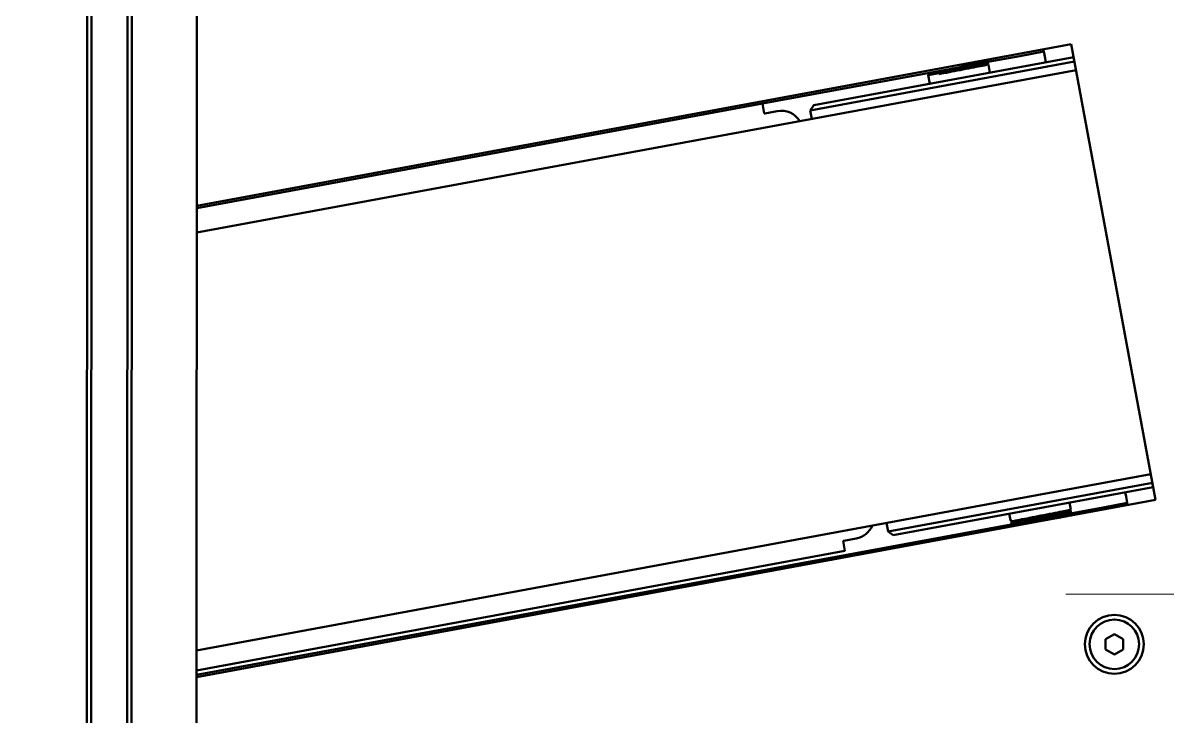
# Model space of a CAD drawing. Header units: millimetres. Extents: x 845401 to 948039, y 511594 to 550263.
# Drawn here: x 912824.5 to 913086.3, y 537107.3 to 537265.8 of the extents above; entities that cross this region are included whole.
import ezdxf

# ---------------------------------------------------------------- set-up
doc = ezdxf.new("R2010")
doc.units = ezdxf.units.MM
doc.layers.add('00', color=7, linetype='Continuous')
doc.layers.add('A-剖-0.10mm.......SECT-L01', color=255, linetype='Continuous', lineweight=18)
doc.layers.add('可见 (ISO)', color=7, linetype='Continuous', lineweight=50)

# ---------------------------------------------------------------- blocks, each defined once
blk = doc.blocks.new('单件分离新结构核图')
at = {"layer": '可见 (ISO)'}
for p, q in [((4619101.27, 893985.08), (4619101.27, 896285.08)), ((4619102.27, 893985.08), (4619102.27, 896285.08)), ((4619110.47, 893985.08), (4619110.47, 896285.08)), ((4619111.47, 893985.08), (4619111.47, 896285.08)), ((4619126.37, 893985.08), (4619126.37, 896285.08)), ((4619126.37, 895877.47), (4619326.45, 895914.55)), ((4619320.17, 895912.85), (4619314.66, 895911.83)), ((4619320.17, 895912.85), (4619320.07, 895913.37)), ((4619320.44, 895911.38), (4619320.17, 895912.85)), ((4619326.45, 895914.55), (4619345.77, 895810.33)), ((4619266.73, 895899.39), (4619327.19, 895910.6)), ((4619327.01, 895911.58), (4619267.53, 895900.56)), ((4619301.45, 895909.38), (4619301.35, 895909.9)), ((4619307.12, 895910.97), (4619307.13, 895910.91)), ((4619307.31, 895910.79), (4619307.17, 895910.68)), ((4619307.17, 895910.68), (4619307.19, 895910.6)), ((4619307.37, 895910.48), (4619307.23, 895910.37)), ((4619307.23, 895910.37), (4619307.25, 895910.29)), ((4619307.42, 895910.17), (4619307.29, 895910.05)), ((4619307.29, 895910.05), (4619307.3, 895909.98)), ((4619307.3, 895909.98), (4619307.49, 895909.91)), ((4619307.32, 895910.81), (4619307.32, 895910.85)), ((4619314.66, 895911.83), (4619307.37, 895910.48)), ((4619307.38, 895910.49), (4619307.38, 895910.53)), ((4619307.44, 895910.18), (4619307.43, 895910.22)), ((4619307.49, 895909.91), (4619307.84, 895908.03)), ((4619320.44, 895911.38), (4619320.62, 895910.4)), ((4619296.53, 895908.47), (4619255.76, 895900.92)), ((4619293.65, 895907.79), (4619293.64, 895907.83)), ((4619293.83, 895907.72), (4619293.67, 895907.78)), ((4619293.71, 895907.44), (4619293.7, 895907.51)), ((4619293.71, 895907.44), (4619296.16, 895907.9)), ((4619293.71, 895907.44), (4619294.08, 895905.48)), ((4619293.79, 895907.96), (4619293.79, 895907.97)), ((4619293.79, 895907.97), (4619293.79, 895907.96)), ((4619293.81, 895907.61), (4619293.85, 895907.65)), ((4619293.83, 895907.72), (4619293.85, 895907.64)), ((4619293.85, 895907.65), (4619293.84, 895907.72)), ((4619296.24, 895907.91), (4619296.16, 895907.9)), ((4619296.16, 895907.9), (4619296.19, 895907.7)), ((4619296.19, 895907.7), (4619296.28, 895907.82)), ((4619297.09, 895908.07), (4619296.22, 895907.91)), ((4619296.27, 895907.89), (4619296.24, 895907.91)), ((4619296.28, 895907.82), (4619296.27, 895907.89)), ((4619301.45, 895909.38), (4619296.53, 895908.47)), ((4619297.03, 895908.37), (4619297.05, 895908.29)), ((4619297.18, 895908.54), (4619297.18, 895908.5)), ((4619297.23, 895908.23), (4619297.24, 895908.19)), ((4619327.55, 895908.63), (4619301.5, 895903.8)), ((4619126.37, 895871.34), (4619301.5, 895903.8)), ((4619126.37, 895876.94), (4619255.76, 895900.92)), ((4619244.66, 895899.39), (4619244.75, 895898.88)), ((4619255.76, 895900.92), (4619256.18, 895898.66)), ((4619256.3, 895898.68), (4619259.19, 895899.21)), ((4619267.53, 895900.56), (4619266.73, 895899.39)), ((4619266.73, 895899.39), (4619267.09, 895897.42)), ((4619238.26, 895897.67), (4619238.17, 895898.19)), ((4619256.3, 895898.68), (4619256.18, 895898.66)), ((4619318.64, 895811.38), (4619344.68, 895816.2)), ((4619345.05, 895814.24), (4619284.59, 895803.03)), ((4619285.75, 895802.23), (4619345.23, 895813.25)), ((4619318.64, 895811.38), (4619126.37, 895775.74)), ((4619345.77, 895810.33), (4619126.37, 895769.66)), ((4619338.85, 895812.07), (4619339.03, 895811.09)), ((4619339.03, 895811.09), (4619339.3, 895809.61)), ((4619326.06, 895809.7), (4619326.37, 895808.04)), ((4619326.37, 895808.04), (4619326.22, 895807.91)), ((4619326.24, 895807.83), (4619326.22, 895807.91)), ((4619326.24, 895807.83), (4619326.42, 895807.77)), ((4619326.41, 895807.71), (4619326.28, 895807.6)), ((4619326.29, 895807.52), (4619326.28, 895807.6)), ((4619326.35, 895807.21), (4619333.8, 895808.59)), ((4619326.42, 895807.77), (4619326.43, 895807.74)), ((4619326.43, 895807.74), (4619326.43, 895807.73)), ((4619326.43, 895807.74), (4619326.43, 895807.74)), ((4619333.8, 895808.59), (4619339.3, 895809.61)), ((4619339.39, 895809.15), (4619339.3, 895809.61)), ((4619266.84, 895796.18), (4619315.66, 895805.23)), ((4619284.22, 895805), (4619284.59, 895803.03)), ((4619312.3, 895807.15), (4619312.58, 895805.65)), ((4619312.7, 895805.6), (4619312.58, 895805.64)), ((4619312.63, 895805.37), (4619312.72, 895805.45)), ((4619312.63, 895805.37), (4619312.64, 895805.33)), ((4619312.82, 895805.27), (4619312.64, 895805.33)), ((4619312.68, 895805.67), (4619312.73, 895805.4)), ((4619312.69, 895805.06), (4619312.69, 895805.02)), ((4619312.88, 895804.95), (4619312.71, 895805.01)), ((4619312.84, 895805.19), (4619312.82, 895805.27)), ((4619312.83, 895805.22), (4619313.79, 895805.39)), ((4619312.84, 895805.19), (4619312.83, 895805.22)), ((4619312.9, 895804.88), (4619312.88, 895804.96)), ((4619312.9, 895804.88), (4619312.88, 895804.95)), ((4619313.79, 895805.39), (4619316.08, 895805.82)), ((4619315.66, 895805.23), (4619320.58, 895806.14)), ((4619316.08, 895805.6), (4619316.09, 895805.52)), ((4619316.23, 895805.73), (4619316.22, 895805.77)), ((4619316.29, 895805.42), (4619316.28, 895805.46)), ((4619320.67, 895805.68), (4619320.58, 895806.14)), ((4619326.47, 895807.4), (4619326.34, 895807.29)), ((4619326.35, 895807.21), (4619326.34, 895807.29)), ((4619326.53, 895807.09), (4619326.39, 895806.97)), ((4619326.41, 895806.9), (4619326.4, 895806.97)), ((4619326.48, 895807.45), (4619326.49, 895807.42)), ((4619326.54, 895807.14), (4619326.55, 895807.1)), ((4619326.59, 895806.78), (4619326.58, 895806.77)), ((4619326.6, 895806.83), (4619326.6, 895806.79)), ((4619285.75, 895802.23), (4619284.59, 895803.03)), ((4619312.75, 895804.75), (4619312.75, 895804.71)), ((4619312.78, 895804.7), (4619312.77, 895804.7)), ((4619274.3, 895800.92), (4619274.42, 895800.94)), ((4619274.3, 895800.92), (4619274.72, 895798.66)), ((4619277.3, 895801.48), (4619274.42, 895800.94)), ((4619126.37, 895771.16), (4619274.72, 895798.66)), ((4619257.4, 895794.43), (4619263.89, 895795.64)), ((4619263.89, 895795.64), (4619266.84, 895796.18)), ((4619263.89, 895795.64), (4619263.97, 895795.17)), ((4619126.37, 895770.15), (4619254.45, 895793.89)), ((4619254.45, 895793.89), (4619257.4, 895794.43)), ((4619257.48, 895793.97), (4619257.4, 895794.43)), ((4619334.37, 895778.43), (4619336.37, 895779.59)), ((4619336.37, 895779.59), (4619338.37, 895778.43)), ((4619334.37, 895776.12), (4619334.37, 895778.43)), ((4619338.37, 895778.43), (4619338.37, 895776.12)), ((4619336.37, 895774.97), (4619334.37, 895776.12)), ((4619338.37, 895776.12), (4619336.37, 895774.97))]:
    blk.add_line(p, q, dxfattribs=at)
for radius in [6.75, 5.67]:
    blk.add_circle((4619336.37, 895777.28), radius, dxfattribs=at)
for centre, major_axis, ratio, start_param, end_param in [((4619260.1, 895894.3), (-0.91, 4.92), 0.99863, 5.080657, 6.283185), ((4619316.89, 895788.57), (-3.23, 17.44), 0.5, 6.000012, 6.015054), ((4619276.39, 895806.39), (0.91, -4.92), 0.99863, 0, 0.976411)]:
    blk.add_ellipse(centre, major_axis=major_axis, ratio=ratio, start_param=start_param, end_param=end_param, dxfattribs=at)
for points, knots in [([(4619296.19, 895907.7), (4619296.87, 895907.83), (4619297.64, 895907.98), (4619299.29, 895908.3), (4619300.14, 895908.46), (4619301.87, 895908.8), (4619302.73, 895908.96), (4619304.35, 895909.28), (4619305.09, 895909.42), (4619306.3, 895909.66), (4619306.76, 895909.75), (4619307.36, 895909.87), (4619307.5, 895909.91), (4619307.49, 895909.91)], [-3.788754, -3.788754, -3.788754, -3.788754, -3.518995, -3.518995, -3.258988, -3.258988, -2.991193, -2.991193, -2.712884, -2.712884, -2.443494, -2.443494, -2.184479, -2.184479, -2.184479, -2.184479]), ([(4619307.29, 895910.05), (4619307.28, 895910.05), (4619307.14, 895910.01), (4619306.56, 895909.89), (4619306.12, 895909.81), (4619304.98, 895909.58), (4619304.28, 895909.45), (4619302.72, 895909.14), (4619301.89, 895908.98), (4619300.19, 895908.66), (4619299.35, 895908.49), (4619297.71, 895908.18), (4619296.94, 895908.03), (4619296.27, 895907.89)], [0.02692, 0.02692, 0.02692, 0.02692, 0.265642, 0.265642, 0.521602, 0.521602, 0.786962, 0.786962, 1.048502, 1.048502, 1.30615, 1.30615, 1.573684, 1.573684, 1.573684, 1.573684]), ([(4619307.38, 895910.53), (4619307.36, 895910.53), (4619307.23, 895910.49), (4619306.72, 895910.39), (4619306.37, 895910.32), (4619305.38, 895910.13), (4619304.71, 895909.99), (4619303.18, 895909.7), (4619302.34, 895909.53), (4619300.74, 895909.23), (4619300.01, 895909.09), (4619298.55, 895908.8), (4619297.84, 895908.67), (4619297.18, 895908.54)], [0, 0, 0, 0, 0.230773, 0.230773, 0.452546, 0.452546, 0.722612, 0.722612, 0.992679, 0.992679, 1.214452, 1.214452, 1.445224, 1.445224, 1.445224, 1.445224]), ([(4619307.38, 895910.49), (4619307.36, 895910.48), (4619307.02, 895910.41), (4619306.47, 895910.3), (4619305.77, 895910.16), (4619304.6, 895909.93), (4619303.23, 895909.66), (4619302.35, 895909.5), (4619301.41, 895909.31), (4619300.52, 895909.14), (4619299.41, 895908.93), (4619298.22, 895908.7), (4619297.18, 895908.5)], [0.966826844, 0.966826844, 0.966826844, 0.966826844, 0.968795661, 0.968795661, 0.968795661, 0.971280961, 0.971280961, 0.971280961, 0.972866231, 0.972866231, 0.972866231, 0.974835049, 0.974835049, 0.974835049, 0.974835049]), ([(4619307.43, 895910.22), (4619307.42, 895910.21), (4619307.28, 895910.18), (4619306.78, 895910.08), (4619306.43, 895910.01), (4619305.44, 895909.81), (4619304.77, 895909.68), (4619303.24, 895909.38), (4619302.39, 895909.22), (4619300.8, 895908.91), (4619300.07, 895908.77), (4619298.61, 895908.49), (4619297.89, 895908.35), (4619297.23, 895908.23)], [0.000001, 0.000001, 0.000001, 0.000001, 0.230773, 0.230773, 0.452547, 0.452547, 0.722613, 0.722613, 0.99268, 0.99268, 1.214453, 1.214453, 1.445225, 1.445225, 1.445225, 1.445225]), ([(4619307.32, 895910.85), (4619307.31, 895910.84), (4619307.17, 895910.81), (4619306.67, 895910.7), (4619306.31, 895910.63), (4619305.32, 895910.44), (4619304.65, 895910.31), (4619303.12, 895910.01), (4619302.28, 895909.85), (4619301.4, 895909.68), (4619301.4, 895909.68), (4619301.39, 895909.67)], [0.000001, 0.000001, 0.000001, 0.000001, 0.2307732, 0.2307732, 0.4525467, 0.4525467, 0.7226132, 0.7226132, 0.9926796, 0.9926796, 0.9938101, 0.9938101, 0.9938101, 0.9938101]), ([(4619307.32, 895910.81), (4619307.31, 895910.79), (4619306.96, 895910.72), (4619306.41, 895910.61), (4619305.71, 895910.47), (4619304.54, 895910.24), (4619303.17, 895909.98), (4619302.6, 895909.87), (4619302, 895909.75), (4619301.4, 895909.64)], [0.942403424, 0.942403424, 0.942403424, 0.942403424, 0.944372241, 0.944372241, 0.944372241, 0.946857541, 0.946857541, 0.946857541, 0.947892904, 0.947892904, 0.947892904, 0.947892904]), ([(4619307.32, 895910.85), (4619307.29, 895910.86), (4619307.25, 895910.87), (4619307.19, 895910.89), (4619307.16, 895910.9), (4619307.13, 895910.91)], [-0.03607492, -0.03607492, -0.03607492, -0.03607492, -0.01803798, -0.01803798, -0.00047941, -0.00047941, -0.00047941, -0.00047941]), ([(4619307.38, 895910.53), (4619307.34, 895910.55), (4619307.31, 895910.56), (4619307.25, 895910.58), (4619307.22, 895910.59), (4619307.19, 895910.6)], [-0.03607493, -0.03607493, -0.03607493, -0.03607493, -0.01803798, -0.01803798, -0.00047941, -0.00047941, -0.00047941, -0.00047941]), ([(4619307.43, 895910.22), (4619307.4, 895910.23), (4619307.37, 895910.25), (4619307.31, 895910.27), (4619307.28, 895910.28), (4619307.25, 895910.29)], [-0.03607492, -0.03607492, -0.03607492, -0.03607492, -0.01803798, -0.01803798, -0.00047941, -0.00047941, -0.00047941, -0.00047941]), ([(4619293.64, 895907.83), (4619293.67, 895907.85), (4619293.69, 895907.87), (4619293.74, 895907.92), (4619293.77, 895907.94), (4619293.79, 895907.96)], [-0.03607493, -0.03607493, -0.03607493, -0.03607493, -0.01803798, -0.01803798, -0.000001, -0.000001, -0.000001, -0.000001]), ([(4619293.84, 895907.72), (4619293.8, 895907.73), (4619293.77, 895907.74), (4619293.71, 895907.77), (4619293.68, 895907.78), (4619293.65, 895907.79)], [-0.03594807, -0.03594807, -0.03594807, -0.03594807, -0.01797394, -0.01797394, 0, 0, 0, 0]), ([(4619293.7, 895907.51), (4619293.72, 895907.54), (4619293.75, 895907.56), (4619293.8, 895907.6), (4619293.82, 895907.62), (4619293.85, 895907.65)], [-0.03607493, -0.03607493, -0.03607493, -0.03607493, -0.01803798, -0.01803798, -0.000001, -0.000001, -0.000001, -0.000001]), ([(4619297.18, 895908.5), (4619297.16, 895908.48), (4619297.13, 895908.45), (4619297.08, 895908.41), (4619297.06, 895908.39), (4619297.03, 895908.37)], [-0.03607394, -0.03607394, -0.03607394, -0.03607394, -0.01803698, -0.01803698, 0, 0, 0, 0]), ([(4619297.05, 895908.29), (4619297.08, 895908.28), (4619297.11, 895908.27), (4619297.17, 895908.25), (4619297.2, 895908.24), (4619297.23, 895908.23)], [-0.03594725, -0.03594725, -0.03594725, -0.03594725, -0.01797361, -0.01797361, 0, 0, 0, 0]), ([(4619297.07, 895908.57), (4619297.07, 895908.57), (4619297.08, 895908.57), (4619297.11, 895908.56), (4619297.14, 895908.55), (4619297.18, 895908.54)], [-0.02011742, -0.02011742, -0.02011742, -0.02011742, -0.01797361, -0.01797361, 0, 0, 0, 0]), ([(4619297.24, 895908.19), (4619297.22, 895908.17), (4619297.2, 895908.15), (4619297.15, 895908.11), (4619297.13, 895908.09), (4619297.11, 895908.07)], [-0.03101521, -0.03101521, -0.03101521, -0.03101521, -0.01550818, -0.01550818, -0.000001, -0.000001, -0.000001, -0.000001]), ([(4619312.64, 895805.33), (4619312.63, 895805.34), (4619312.74, 895805.36), (4619313.25, 895805.47), (4619313.68, 895805.56), (4619314.83, 895805.78), (4619315.55, 895805.92), (4619317.15, 895806.23), (4619318, 895806.4), (4619319.77, 895806.74), (4619320.68, 895806.91), (4619322.4, 895807.25), (4619323.2, 895807.4), (4619324.56, 895807.67), (4619325.12, 895807.78), (4619325.97, 895807.95), (4619326.24, 895808), (4619326.36, 895808.03), (4619326.37, 895808.04), (4619326.37, 895808.04)], [-4.545679, -4.545679, -4.545679, -4.545679, -4.313288, -4.313288, -4.045708, -4.045708, -3.766246, -3.766246, -3.49745, -3.49745, -3.222585, -3.222585, -2.946603, -2.946603, -2.680737, -2.680737, -2.402751, -2.402751, -2.330392, -2.330392, -2.330392, -2.330392]), ([(4619313.79, 895805.39), (4619314.5, 895805.53), (4619315.67, 895805.76), (4619317.02, 895806.03), (4619317.84, 895806.18), (4619318.71, 895806.35), (4619319.54, 895806.51), (4619320.91, 895806.78), (4619322.4, 895807.06), (4619323.57, 895807.29), (4619324.31, 895807.44), (4619324.91, 895807.56), (4619325.34, 895807.64), (4619325.9, 895807.75), (4619326.23, 895807.82), (4619326.23, 895807.83)], [0.97567857, 0.97567857, 0.97567857, 0.97567857, 0.97817177, 0.97817177, 0.97817177, 0.9796748, 0.9796748, 0.9796748, 0.98217219, 0.98217219, 0.98217219, 0.98373984, 0.98373984, 0.98373984, 0.98577236, 0.98577236, 0.98577236, 0.98577236]), ([(4619326.42, 895807.77), (4619326.43, 895807.77), (4619326.4, 895807.76), (4619326.18, 895807.71), (4619325.88, 895807.64), (4619324.95, 895807.46), (4619324.33, 895807.34), (4619322.87, 895807.05), (4619322.05, 895806.9), (4619320.37, 895806.57), (4619319.52, 895806.41), (4619317.82, 895806.08), (4619316.98, 895805.92), (4619316.22, 895805.77)], [-1.467462, -1.467462, -1.467462, -1.467462, -1.339901, -1.339901, -1.074026, -1.074026, -0.796048, -0.796048, -0.523267, -0.523267, -0.265917, -0.265917, -0.000001, -0.000001, -0.000001, -0.000001]), ([(4619312.69, 895805.06), (4619312.71, 895805.08), (4619312.74, 895805.1), (4619312.79, 895805.15), (4619312.81, 895805.17), (4619312.84, 895805.19)], [-0.03607393, -0.03607393, -0.03607393, -0.03607393, -0.01803698, -0.01803698, 0, 0, 0, 0]), ([(4619312.88, 895804.96), (4619312.85, 895804.97), (4619312.82, 895804.98), (4619312.76, 895805), (4619312.73, 895805.01), (4619312.69, 895805.02)], [-0.03594725, -0.03594725, -0.03594725, -0.03594725, -0.01797361, -0.01797361, 0, 0, 0, 0]), ([(4619316.23, 895805.73), (4619316.21, 895805.71), (4619316.18, 895805.69), (4619316.13, 895805.64), (4619316.1, 895805.62), (4619316.08, 895805.6)], [-0.03607393, -0.03607393, -0.03607393, -0.03607393, -0.01803698, -0.01803698, 0, 0, 0, 0]), ([(4619316.09, 895805.52), (4619316.12, 895805.51), (4619316.16, 895805.5), (4619316.22, 895805.48), (4619316.25, 895805.47), (4619316.28, 895805.46)], [-0.03594725, -0.03594725, -0.03594725, -0.03594725, -0.01797361, -0.01797361, 0, 0, 0, 0]), ([(4619316.29, 895805.42), (4619316.26, 895805.4), (4619316.24, 895805.37), (4619316.2, 895805.34), (4619316.19, 895805.34), (4619316.18, 895805.33)], [-0.03607393, -0.03607393, -0.03607393, -0.03607393, -0.01803698, -0.01803698, -0.01139413, -0.01139413, -0.01139413, -0.01139413]), ([(4619326.48, 895807.45), (4619326.45, 895807.47), (4619326.42, 895807.48), (4619326.36, 895807.5), (4619326.32, 895807.51), (4619326.29, 895807.52)], [-0.03607393, -0.03607393, -0.03607393, -0.03607393, -0.01803698, -0.01803698, -0.00047842, -0.00047842, -0.00047842, -0.00047842]), ([(4619326.54, 895807.14), (4619326.51, 895807.15), (4619326.48, 895807.17), (4619326.41, 895807.19), (4619326.38, 895807.2), (4619326.35, 895807.21)], [-0.03607393, -0.03607393, -0.03607393, -0.03607393, -0.01803698, -0.01803698, -0.00047842, -0.00047842, -0.00047842, -0.00047842]), ([(4619326.6, 895806.83), (4619326.56, 895806.84), (4619326.53, 895806.85), (4619326.47, 895806.88), (4619326.44, 895806.89), (4619326.41, 895806.9)], [-0.03607393, -0.03607393, -0.03607393, -0.03607393, -0.01803698, -0.01803698, -0.00047842, -0.00047842, -0.00047842, -0.00047842]), ([(4619312.75, 895804.75), (4619312.77, 895804.77), (4619312.8, 895804.79), (4619312.85, 895804.84), (4619312.87, 895804.86), (4619312.9, 895804.88)], [-0.03607393, -0.03607393, -0.03607393, -0.03607393, -0.01803698, -0.01803698, 0, 0, 0, 0])]:
    blk.add_open_spline(points, degree=3, knots=knots, dxfattribs=at)
for points, weights, knots in [([(4619307.3, 895909.98), (4619307.31, 895909.96), (4619306.41, 895909.78), (4619304.48, 895909.4), (4619300.61, 895908.65), (4619298.15, 895908.18), (4619296.28, 895907.82)], [0.933012701892, 0.933012701892, 1, 0.866025403784, 1, 0.910794348249, 0.94038208762], [0.991183796, 0.991183796, 0.991183796, 0.993219081, 0.993219081, 0.997289651, 0.997289651, 1, 1, 1]), ([(4619307.23, 895910.37), (4619307.21, 895910.35), (4619306.34, 895910.17), (4619304.4, 895909.79), (4619300.53, 895909.04), (4619298.64, 895908.68), (4619297.03, 895908.37)], [0.933054717492, 0.934690352491, 1, 0.866025403784, 1, 0.929766624189, 0.933170000675], [0.966811349, 0.966811349, 0.966811349, 0.968795661, 0.968795661, 0.972866231, 0.972866231, 0.975000142, 0.975000142, 0.975000142]), ([(4619307.25, 895910.29), (4619307.25, 895910.28), (4619306.35, 895910.1), (4619304.42, 895909.71), (4619300.55, 895908.97), (4619298.66, 895908.6), (4619297.05, 895908.29)], [0.933012701892, 0.933012701892, 1, 0.866025403784, 1, 0.929766625411, 0.933170000557], [0.966760376, 0.966760376, 0.966760376, 0.968795661, 0.968795661, 0.972866231, 0.972866231, 0.975000142, 0.975000142, 0.975000142]), ([(4619307.44, 895910.18), (4619307.41, 895910.16), (4619306.52, 895909.99), (4619304.54, 895909.59), (4619300.57, 895908.83), (4619298.8, 895908.49), (4619297.24, 895908.19)], [0.933084145451, 0.935200351537, 1, 0.866025403784, 1, 0.935200351812, 0.933084145469], [0.991250264, 0.991250264, 0.991250264, 0.993219081, 0.993219081, 0.997289651, 0.997289651, 0.999258469, 0.999258469, 0.999258469]), ([(4619306.54, 895910.86), (4619306.4, 895910.83), (4619306.22, 895910.8), (4619304.59, 895910.47), (4619301.36, 895909.85)], [0.974864252483, 0.985961000219, 1, 0.884575964024, 0.968036021858], [0.919522272, 0.919522272, 0.919522272, 0.919948821, 0.919948821, 0.923455767, 0.923455767, 0.923455767]), ([(4619307.13, 895910.91), (4619307.13, 895910.9), (4619306.24, 895910.72), (4619304.61, 895910.4), (4619301.37, 895909.77)], [0.933012701892, 0.933012701892, 1, 0.884575964024, 0.968036021858], [0.917913536, 0.917913536, 0.917913536, 0.919948821, 0.919948821, 0.923455767, 0.923455767, 0.923455767]), ([(4619307.17, 895910.68), (4619307.15, 895910.66), (4619306.28, 895910.49), (4619304.65, 895910.16), (4619301.42, 895909.54)], [0.933054717492, 0.934690352491, 1, 0.884575964024, 0.968036021858], [0.942387929, 0.942387929, 0.942387929, 0.944372241, 0.944372241, 0.947879187, 0.947879187, 0.947879187]), ([(4619307.19, 895910.6), (4619307.19, 895910.59), (4619306.29, 895910.41), (4619304.66, 895910.08), (4619301.43, 895909.46)], [0.933012701892, 0.933012701892, 1, 0.884575964024, 0.968036021858], [0.942336956, 0.942336956, 0.942336956, 0.944372241, 0.944372241, 0.947879187, 0.947879187, 0.947879187]), ([(4619312.82, 895805.27), (4619312.82, 895805.28), (4619313.72, 895805.46), (4619315.65, 895805.85), (4619319.52, 895806.59), (4619323.39, 895807.33), (4619325.33, 895807.72), (4619326.2, 895807.89), (4619326.22, 895807.91)], [0.933012701892, 0.933012701892, 1, 0.866025403784, 1, 0.866025403784, 1, 0.934690352491, 0.933054717492], [0.97357724, 0.97357724, 0.97357724, 0.97560976, 0.97560976, 0.9796748, 0.9796748, 0.98373984, 0.98373984, 0.98572145, 0.98572145, 0.98572145]), ([(4619316.08, 895805.6), (4619317.69, 895805.91), (4619319.58, 895806.28), (4619323.45, 895807.02), (4619325.38, 895807.41), (4619326.26, 895807.58), (4619326.28, 895807.6)], [0.933170000676, 0.929766624181, 1, 0.866025403784, 1, 0.934690352491, 0.933054717492], [0.95315354, 0.95315354, 0.95315354, 0.955284553, 0.955284553, 0.959349593, 0.959349593, 0.961331211, 0.961331211, 0.961331211]), ([(4619316.23, 895805.73), (4619317.78, 895806.03), (4619319.56, 895806.37), (4619323.53, 895807.14), (4619325.51, 895807.53), (4619326.4, 895807.71), (4619326.43, 895807.73)], [0.93308414545, 0.935200351523, 1, 0.866025403784, 1, 0.935200351523, 0.93308414545], [0.95331841, 0.95331841, 0.95331841, 0.955284553, 0.955284553, 0.959349593, 0.959349593, 0.961315736, 0.961315736, 0.961315736]), ([(4619316.09, 895805.52), (4619317.7, 895805.84), (4619319.59, 895806.2), (4619323.47, 895806.94), (4619325.4, 895807.33), (4619326.3, 895807.51), (4619326.29, 895807.52)], [0.933170000676, 0.929766624181, 1, 0.866025403784, 1, 0.933012701892, 0.933012701892], [0.95315354, 0.95315354, 0.95315354, 0.955284553, 0.955284553, 0.959349593, 0.959349593, 0.961382114, 0.961382114, 0.961382114]), ([(4619316.28, 895805.46), (4619317.83, 895805.76), (4619319.61, 895806.1), (4619323.58, 895806.86), (4619325.56, 895807.26), (4619326.45, 895807.44), (4619326.48, 895807.45)], [0.93308414545, 0.935200351523, 1, 0.866025403784, 1, 0.935200351523, 0.93308414545], [0.95331841, 0.95331841, 0.95331841, 0.955284553, 0.955284553, 0.959349593, 0.959349593, 0.961315736, 0.961315736, 0.961315736]), ([(4619316.29, 895805.42), (4619317.84, 895805.72), (4619319.62, 895806.06), (4619323.59, 895806.83), (4619325.57, 895807.22), (4619326.46, 895807.4), (4619326.49, 895807.42)], [0.93308414545, 0.935200351523, 1, 0.866025403784, 1, 0.935200351523, 0.93308414545], [0.928928166, 0.928928166, 0.928928166, 0.930894309, 0.930894309, 0.93495935, 0.93495935, 0.936925493, 0.936925493, 0.936925493]), ([(4619320.14, 895806.06), (4619323.67, 895806.74), (4619325.44, 895807.09), (4619326.32, 895807.27), (4619326.34, 895807.29)], [0.98166070436, 0.87592681709, 1, 0.934690352491, 0.933054717492], [0.931194736, 0.931194736, 0.931194736, 0.93495935, 0.93495935, 0.936940967, 0.936940967, 0.936940967]), ([(4619320.59, 895806.07), (4619323.83, 895806.69), (4619325.46, 895807.02), (4619326.35, 895807.2), (4619326.35, 895807.21)], [0.968036021858, 0.884575964024, 1, 0.933012701892, 0.933012701892], [0.931457168, 0.931457168, 0.931457168, 0.93495935, 0.93495935, 0.93699187, 0.93699187, 0.93699187]), ([(4619320.61, 895805.97), (4619323.94, 895806.61), (4619325.62, 895806.95), (4619326.51, 895807.12), (4619326.54, 895807.14)], [0.968691979443, 0.884124478346, 1, 0.935200351523, 0.93308414545], [0.931443469, 0.931443469, 0.931443469, 0.93495935, 0.93495935, 0.936925493, 0.936925493, 0.936925493]), ([(4619320.62, 895805.93), (4619323.95, 895806.57), (4619325.63, 895806.91), (4619326.52, 895807.08), (4619326.55, 895807.1)], [0.968691979443, 0.884124478346, 1, 0.935200351523, 0.93308414545], [0.907053225, 0.907053225, 0.907053225, 0.910569106, 0.910569106, 0.912535249, 0.912535249, 0.912535249]), ([(4619320.64, 895805.83), (4619323.87, 895806.46), (4619325.5, 895806.78), (4619326.37, 895806.96), (4619326.39, 895806.97)], [0.968036021858, 0.884575964024, 1, 0.934690352491, 0.933054717492], [0.907066924, 0.907066924, 0.907066924, 0.910569106, 0.910569106, 0.912550723, 0.912550723, 0.912550723]), ([(4619320.65, 895805.76), (4619323.88, 895806.38), (4619325.51, 895806.7), (4619326.41, 895806.88), (4619326.41, 895806.9)], [0.968036021858, 0.884575964024, 1, 0.933012701892, 0.933012701892], [0.907066924, 0.907066924, 0.907066924, 0.910569106, 0.910569106, 0.912601626, 0.912601626, 0.912601626]), ([(4619322.89, 895806.09), (4619324.67, 895806.43), (4619325.68, 895806.63), (4619326.57, 895806.81), (4619326.6, 895806.83)], [0.933510010642, 0.927240928377, 1, 0.935200351523, 0.93308414545], [0.908361459, 0.908361459, 0.908361459, 0.910569106, 0.910569106, 0.912535249, 0.912535249, 0.912535249])]:
    blk.add_rational_spline(points, weights, degree=2, knots=knots, dxfattribs=at)
for points in [[(4619307.31, 895910.79), (4619307.31, 895910.8), (4619307.32, 895910.8), (4619307.32, 895910.81)], [(4619307.37, 895910.48), (4619307.37, 895910.49), (4619307.38, 895910.49), (4619307.38, 895910.49)], [(4619307.42, 895910.17), (4619307.43, 895910.17), (4619307.44, 895910.18), (4619307.44, 895910.18)], [(4619326.41, 895807.71), (4619326.42, 895807.72), (4619326.42, 895807.72), (4619326.43, 895807.73)], [(4619312.58, 895805.64), (4619312.57, 895805.65), (4619312.61, 895805.66), (4619312.68, 895805.67)], [(4619312.73, 895805.4), (4619312.66, 895805.39), (4619312.63, 895805.38), (4619312.63, 895805.37)], [(4619326.47, 895807.4), (4619326.48, 895807.41), (4619326.48, 895807.41), (4619326.49, 895807.42)], [(4619326.53, 895807.09), (4619326.53, 895807.09), (4619326.54, 895807.1), (4619326.55, 895807.1)], [(4619326.59, 895806.78), (4619326.59, 895806.78), (4619326.6, 895806.79), (4619326.6, 895806.79)], [(4619312.78, 895804.7), (4619312.77, 895804.7), (4619312.76, 895804.7), (4619312.75, 895804.71)]]:
    blk.add_open_spline(points, degree=3, dxfattribs=at)
for points, weights in [([(4619293.79, 895907.96), (4619293.79, 895907.96), (4619293.79, 895907.96)], [0.933170000567, 0.93302153967, 0.93301319844]), ([(4619293.84, 895907.72), (4619293.83, 895907.72), (4619293.83, 895907.72)], [0.933170000676, 0.933012701892, 0.933012701892]), ([(4619293.85, 895907.65), (4619293.85, 895907.65), (4619293.85, 895907.65)], [0.933170000564, 0.933093997637, 0.933054717492]), ([(4619312.84, 895805.19), (4619312.84, 895805.19), (4619312.84, 895805.19)], [0.93301319844, 0.933021539673, 0.933170000676]), ([(4619312.88, 895804.95), (4619312.88, 895804.96), (4619312.88, 895804.96)], [0.933012701892, 0.933012701892, 0.933170000676]), ([(4619326.3, 895806.72), (4619326.59, 895806.78), (4619326.6, 895806.79)], [0.954419581014, 0.934249384392, 0.93308414545]), ([(4619312.9, 895804.88), (4619312.9, 895804.88), (4619312.9, 895804.88)], [0.93301319844, 0.933021539673, 0.933170000676])]:
    blk.add_rational_spline(points, weights, degree=2, dxfattribs=at)
blk = doc.blocks.new('C线')
at = {"layer": 'A-剖-0.10mm.......SECT-L01', "color": 1, "rotation": 359.9712527628268}
blk.add_blockref('单件分离新结构核图', (-3624841.16, -417498.02, 12.69), dxfattribs=at)
blk = doc.blocks.new('BC线平台')
at = {"layer": 'A-剖-0.10mm.......SECT-L01'}
h = blk.add_hatch(dxfattribs=at)
h.set_pattern_fill('CROSS', color=2, scale=50)
h.set_pattern_definition([(0, (691447.87, 341554.85), (317.5, 317.5), [158.75, -476.25]), (90, (691527.24, 341475.47), (-317.5, 317.5), [158.75, -476.25])])
h.paths.add_polyline_path([(791174.13, 370096.42), (802932.03, 370096.42), (802932.03, 366396.42), (791174.13, 366396.42)])

msp = doc.modelspace()

# ---------------------------------------------------------------- block references
at = {"layer": '00'}
for name, p in [('BC线平台', (120688.34, 168041.31, -0.98)), ('C线', (-81869.83, 61162.22))]:
    msp.add_blockref(name, p, dxfattribs=at)

doc.saveas('drawing.dxf')
